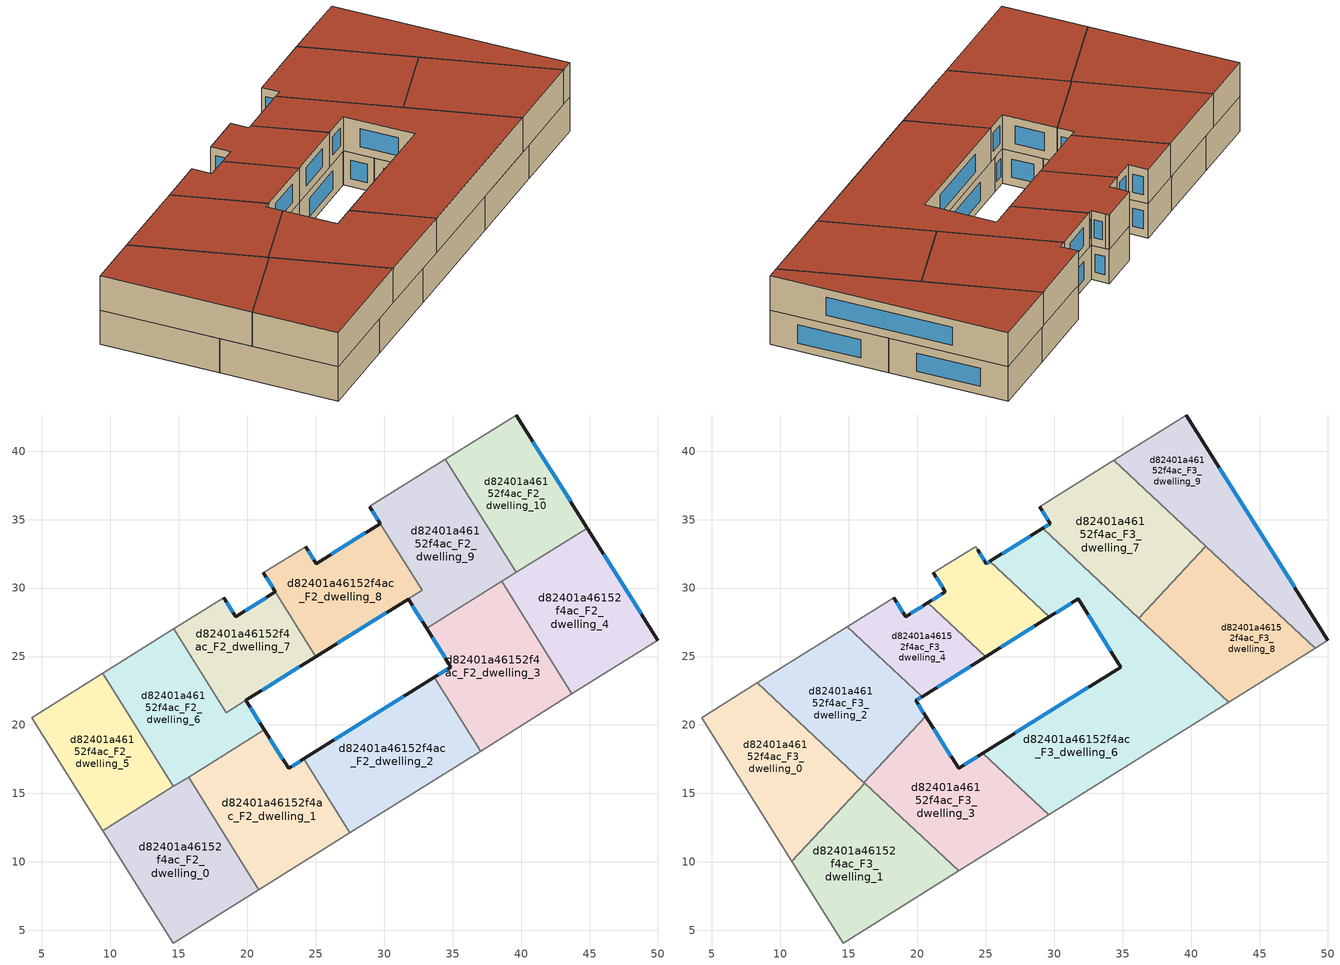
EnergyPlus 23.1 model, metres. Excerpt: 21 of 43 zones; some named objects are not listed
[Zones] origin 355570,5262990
d82401a46152f4ac_F2_dwelling_0
 floor to d82401a46152f4ac_F1_dwelling_0 (EU_floor_Construction): 15.71,16.2 20.84,7.98 14.59,4.08 9.43,12.28 z6
 wall adiabatic (EU_wall_Construction): 9.43,12.28 14.59,4.08 20.84,7.98 z6:9
 wall to d82401a46152f4ac_F2_dwelling_1 (EU_wall_Construction): 20.84,7.98 15.71,16.2 z6:9
 wall to d82401a46152f4ac_F2_dwelling_5 (EU_wall_Construction): 14.61,15.51 9.43,12.28 z6:9
 wall to d82401a46152f4ac_F2_dwelling_6 (EU_wall_Construction): 15.71,16.2 14.61,15.51 z6:9
d82401a46152f4ac_F2_dwelling_1
 floor to d82401a46152f4ac_F1_dwelling_1 (EU_floor_Construction): 24.13,17.52 27.49,12.13 20.84,7.98 15.71,16.2 21.24,19.65 23.02,16.83 z6
 wall outside (EU_wall_Construction): 24.13,17.52 23.02,16.83 21.24,19.65 z6:9
 wall to d82401a46152f4ac_F2_dwelling_2 (EU_wall_Construction): 27.49,12.13 24.13,17.52 z6:9
 wall adiabatic (EU_wall_Construction): 20.84,7.98 27.49,12.13 z6:9
 wall to d82401a46152f4ac_F2_dwelling_6 (EU_wall_Construction): 21.24,19.65 15.71,16.2 z6:9
 window (EU_Window_Construction): 22.6,17.5 21.66,18.99 / 23.87,17.36 23.28,17 z6.7:8.3
d82401a46152f4ac_F2_dwelling_10
 floor to d82401a46152f4ac_F1_dwelling_10 (EU_floor_Construction): 39.65,42.64 44.84,34.39 39.64,31.14 34.47,39.41 z6
 wall outside (EU_wall_Construction): 44.84,34.39 39.65,42.64 z6:9
 wall to d82401a46152f4ac_F2_dwelling_9 (EU_wall_Construction): 34.47,39.41 39.64,31.14 z6:9
 wall adiabatic (EU_wall_Construction): 39.65,42.64 34.47,39.41 z6:9
 wall to d82401a46152f4ac_F2_dwelling_4 (EU_wall_Construction): 39.64,31.14 44.84,34.39 z6:9
 window (EU_Window_Construction): 43.62,36.33 40.87,40.71 z6.7:8.3
d82401a46152f4ac_F2_dwelling_2
 floor to d82401a46152f4ac_F1_dwelling_2 (EU_floor_Construction): 33.68,23.49 37.04,18.1 27.49,12.13 24.13,17.52 z6
 wall outside (EU_wall_Construction): 33.68,23.49 24.13,17.52 z6:9
 wall to d82401a46152f4ac_F2_dwelling_3 (EU_wall_Construction): 37.04,18.1 33.68,23.49 z6:9
 wall adiabatic (EU_wall_Construction): 27.49,12.13 37.04,18.1 z6:9
 window (EU_Window_Construction): 31.43,22.09 26.37,18.92 z6.7:8.3
d82401a46152f4ac_F2_dwelling_3
 floor to d82401a46152f4ac_F1_dwelling_3 (EU_floor_Construction): 38.59,30.48 43.72,22.26 37.04,18.1 33.68,23.49 34.87,24.24 33.1,27.06 z6
 wall outside (EU_wall_Construction): 33.1,27.06 34.87,24.24 33.68,23.49 z6:9
 wall to d82401a46152f4ac_F2_dwelling_4 (EU_wall_Construction): 43.72,22.26 38.59,30.48 z6:9
 wall adiabatic (EU_wall_Construction): 37.04,18.1 43.72,22.26 z6:9
 wall to d82401a46152f4ac_F2_dwelling_9 (EU_wall_Construction): 38.59,30.48 33.1,27.06 z6:9
 window (EU_Window_Construction): 34.59,24.06 33.96,23.66 / 33.52,26.39 34.46,24.9 z6.7:8.3
d82401a46152f4ac_F2_dwelling_4
 floor to d82401a46152f4ac_F1_dwelling_4 (EU_floor_Construction): 44.84,34.39 50,26.19 43.72,22.26 38.59,30.48 z6
 wall outside (EU_wall_Construction): 50,26.19 44.84,34.39 z6:9
 wall adiabatic (EU_wall_Construction): 43.72,22.26 50,26.19 z6:9
 wall to d82401a46152f4ac_F2_dwelling_9 (EU_wall_Construction): 39.64,31.14 38.59,30.48 z6:9
 window (EU_Window_Construction): 48.79,28.11 46.05,32.46 z6.7:8.3
d82401a46152f4ac_F2_dwelling_5
 floor to d82401a46152f4ac_F1_dwelling_5 (EU_floor_Construction): 9.45,23.78 14.61,15.51 9.43,12.28 4.24,20.53 z6
 wall adiabatic (EU_wall_Construction): 9.45,23.78 4.24,20.53 9.43,12.28 z6:9
 wall to d82401a46152f4ac_F2_dwelling_6 (EU_wall_Construction): 14.61,15.51 9.45,23.78 z6:9
d82401a46152f4ac_F2_dwelling_6
 floor to d82401a46152f4ac_F1_dwelling_6 (EU_floor_Construction): 19.9,21.79 21.24,19.65 14.61,15.51 9.45,23.78 14.64,27.02 18.46,20.9 z6
 wall outside (EU_wall_Construction): 21.24,19.65 19.9,21.79 z6:9
 wall adiabatic (EU_wall_Construction): 14.64,27.02 9.45,23.78 z6:9
 wall to d82401a46152f4ac_F2_dwelling_7 (EU_wall_Construction): 19.9,21.79 18.46,20.9 14.64,27.02 z6:9
 window (EU_Window_Construction): 20.93,20.16 20.21,21.29 z6.7:8.3
d82401a46152f4ac_F2_dwelling_7
 floor to d82401a46152f4ac_F1_dwelling_7 (EU_floor_Construction): 22.06,29.72 25.01,24.99 18.46,20.9 14.64,27.02 18.29,29.3 19.16,27.92 z6
 wall outside (EU_wall_Construction): 22.06,29.72 19.16,27.92 18.29,29.3 / 19.89,21.79 25.01,24.99 z6:9
 wall adiabatic (EU_wall_Construction): 18.29,29.3 14.64,27.02 z6:9
 wall to d82401a46152f4ac_F2_dwelling_8 (EU_wall_Construction): 25.01,24.99 22.06,29.72 z6:9
 window (EU_Window_Construction): 18.95,28.24 18.49,28.98 / 21.38,29.3 19.84,28.34 / 21.1,22.54 23.81,24.24 z6.7:8.3
d82401a46152f4ac_F2_dwelling_8
 floor to d82401a46152f4ac_F1_dwelling_8 (EU_floor_Construction): 29.72,34.72 32.77,29.84 25.01,24.99 22.06,29.72 21.18,31.11 24.26,33.04 25.04,31.78 z6
 wall outside (EU_wall_Construction): 25.01,24.99 31.74,29.2 / 21.18,31.11 22.06,29.72 / 29.72,34.72 25.04,31.78 24.26,33.04 z6:9
 wall adiabatic (EU_wall_Construction): 24.26,33.04 21.19,31.12 z6:9
 wall to d82401a46152f4ac_F2_dwelling_9 (EU_wall_Construction): 31.75,29.21 32.77,29.84 29.72,34.72 z6:9
 window (EU_Window_Construction): 26.59,25.98 30.16,28.21 / 21.39,30.79 21.85,30.05 / 24.86,32.08 24.44,32.74 / 28.62,34.03 26.14,32.47 z6.7:8.3
d82401a46152f4ac_F2_dwelling_9
 floor to d82401a46152f4ac_F1_dwelling_9 (EU_floor_Construction): 34.47,39.41 39.64,31.14 33.1,27.06 31.75,29.21 32.77,29.84 29.72,34.72 28.94,35.96 z6
 wall outside (EU_wall_Construction): 28.94,35.96 29.72,34.72 / 31.75,29.21 33.1,27.06 z6:9
 wall adiabatic (EU_wall_Construction): 34.47,39.41 28.95,35.96 z6:9
 window (EU_Window_Construction): 29.12,35.67 29.54,35.01 / 32.07,28.7 32.78,27.56 z6.7:8.3
d82401a46152f4ac_F3_dwelling_0
 floor to d82401a46152f4ac_F2_dwelling_5 (EU_floor_Construction): 12.1,19.53 14.61,15.51 9.43,12.28 4.24,20.53 8.31,23.07 z9
 floor to d82401a46152f4ac_F2_dwelling_0 (EU_floor_Construction): 15.77,16.11 16.06,15.63 10.84,10.04 9.43,12.28 15.69,16.18 z9
 floor to d82401a46152f4ac_F2_dwelling_1 (EU_floor_Construction): 16.11,15.79 16.16,15.74 16.06,15.63 15.77,16.11 z9
 floor to d82401a46152f4ac_F2_dwelling_6 (EU_floor_Construction): 15.69,16.18 14.61,15.51 12.1,19.53 z9
 wall to d82401a46152f4ac_F3_dwelling_1 (EU_wall_Construction): 10.84,10.04 16.16,15.74 z9:12
 wall adiabatic (EU_wall_Construction): 8.31,23.07 4.24,20.53 10.84,10.04 z9:12
 wall to d82401a46152f4ac_F3_dwelling_2 (EU_wall_Construction): 16.11,15.79 8.31,23.07 z9:12
 wall to d82401a46152f4ac_F3_dwelling_3 (EU_wall_Construction): 16.16,15.74 16.11,15.79 z9:12
 roof outside (EU_roof_Construction): 10.84,10.04 16.16,15.74 8.31,23.07 4.24,20.53 z12
d82401a46152f4ac_F3_dwelling_1
 floor to d82401a46152f4ac_F2_dwelling_0 (EU_floor_Construction): 16.06,15.63 20.84,7.98 14.59,4.08 10.84,10.04 z9
 floor to d82401a46152f4ac_F2_dwelling_1 (EU_floor_Construction): 23.02,9.34 20.84,7.98 16.06,15.63 16.16,15.74 z9
 wall adiabatic (EU_wall_Construction): 10.84,10.04 14.59,4.08 23.02,9.34 z9:12
 wall to d82401a46152f4ac_F3_dwelling_3 (EU_wall_Construction): 23.02,9.34 16.16,15.74 z9:12
 roof outside (EU_roof_Construction): 23.02,9.34 16.16,15.74 10.84,10.04 14.59,4.08 z12
d82401a46152f4ac_F3_dwelling_2
 floor to d82401a46152f4ac_F2_dwelling_6 (EU_floor_Construction): 19.9,21.79 20.63,20.63 17.58,17.37 15.69,16.18 12.1,19.53 9.45,23.78 14.64,27.02 18.46,20.9 z9
 floor to d82401a46152f4ac_F2_dwelling_5 (EU_floor_Construction): 9.45,23.78 12.1,19.53 8.31,23.07 z9
 floor to d82401a46152f4ac_F2_dwelling_7 (EU_floor_Construction): 20.35,22.08 18.46,20.9 14.64,27.02 14.89,27.18 z9
 floor to d82401a46152f4ac_F2_dwelling_1 (EU_floor_Construction): 17.58,17.37 16.11,15.79 15.77,16.11 15.71,16.2 z9
 wall outside (EU_wall_Construction): 20.63,20.63 19.9,21.79 20.36,22.08 z9:12
 wall to d82401a46152f4ac_F3_dwelling_3 (EU_wall_Construction): 16.11,15.79 20.63,20.63 z9:12
 wall adiabatic (EU_wall_Construction): 14.89,27.18 8.31,23.07 z9:12
 wall to d82401a46152f4ac_F3_dwelling_4 (EU_wall_Construction): 20.36,22.08 14.89,27.18 z9:12
 window (EU_Window_Construction): 20,21.86 20.25,22.01 / 20.46,20.9 20.07,21.52 z9.7:11.3
 roof outside (EU_roof_Construction): 16.11,15.79 20.63,20.63 19.9,21.79 20.36,22.08 14.89,27.18 8.31,23.07 z12
d82401a46152f4ac_F3_dwelling_3
 floor to d82401a46152f4ac_F2_dwelling_1 (EU_floor_Construction): 24.13,17.52 27.49,12.13 23.02,9.34 16.11,15.79 17.58,17.37 21.24,19.65 23.02,16.83 z9
 floor to d82401a46152f4ac_F2_dwelling_2 (EU_floor_Construction): 29.61,13.45 27.49,12.13 24.13,17.52 24.79,17.94 z9
 floor to d82401a46152f4ac_F2_dwelling_6 (EU_floor_Construction): 20.63,20.63 21.24,19.65 17.58,17.37 z9
 wall outside (EU_wall_Construction): 24.79,17.94 23.02,16.83 20.63,20.63 z9:12
 wall to d82401a46152f4ac_F3_dwelling_6 (EU_wall_Construction): 29.61,13.45 24.79,17.94 z9:12
 wall adiabatic (EU_wall_Construction): 23.02,9.34 29.61,13.45 z9:12
 window (EU_Window_Construction): 22.46,17.73 21.19,19.74 / 24.38,17.68 23.44,17.09 z9.7:11.3
 roof outside (EU_roof_Construction): 29.61,13.45 24.79,17.94 23.02,16.83 20.63,20.63 16.11,15.79 23.02,9.34 z12
d82401a46152f4ac_F3_dwelling_4
 floor to d82401a46152f4ac_F2_dwelling_7 (EU_floor_Construction): 20.78,28.92 25,24.98 20.35,22.08 14.89,27.18 18.29,29.3 19.16,27.92 z9
 wall outside (EU_wall_Construction): 20.36,22.08 25,24.98 / 20.78,28.92 19.16,27.92 18.29,29.3 z9:12
 wall to d82401a46152f4ac_F3_dwelling_5 (EU_wall_Construction): 25,24.98 20.78,28.92 z9:12
 wall adiabatic (EU_wall_Construction): 18.29,29.3 14.89,27.18 z9:12
 window (EU_Window_Construction): 21.45,22.76 23.91,24.3 / 18.95,28.24 18.49,28.98 / 20.4,28.69 19.54,28.15 z9.7:11.3
 roof outside (EU_roof_Construction): 25,24.98 20.78,28.92 19.16,27.92 18.29,29.3 14.89,27.18 20.36,22.08 z12
d82401a46152f4ac_F3_dwelling_5
 floor to d82401a46152f4ac_F2_dwelling_8 (EU_floor_Construction): 25.31,31.95 29.66,27.9 25.01,24.99 21.19,31.12 24.26,33.04 25.04,31.78 z9
 floor to d82401a46152f4ac_F2_dwelling_7 (EU_floor_Construction): 22.06,29.72 25.01,24.99 25,24.98 20.78,28.92 z9
 wall outside (EU_wall_Construction): 25.31,31.95 25.04,31.78 24.41,32.8 / 25,24.98 29.66,27.9 / 21.18,31.11 22.06,29.72 20.78,28.92 z9:12
 wall adiabatic (EU_wall_Construction): 24.41,32.8 24.26,33.04 24.19,33 21.18,31.11 z9:12
 wall to d82401a46152f4ac_F3_dwelling_6 (EU_wall_Construction): 29.66,27.9 25.31,31.95 z9:12
 window (EU_Window_Construction): 24.89,32.02 24.56,32.56 / 25.25,31.91 25.1,31.82 / 26.09,25.67 28.56,27.21 / 21.76,29.54 21.08,29.11 / 21.39,30.79 21.85,30.05 z9.7:11.3
 roof outside (EU_roof_Construction): 29.66,27.9 25.31,31.95 25.04,31.78 24.41,32.8 24.26,33.04 21.18,31.11 22.06,29.72 20.78,28.92 25,24.98 z12
d82401a46152f4ac_F3_dwelling_6
 floor to d82401a46152f4ac_F2_dwelling_2 (EU_floor_Construction): 33.68,23.49 37.04,18.1 29.61,13.45 24.79,17.94 z9
 floor to d82401a46152f4ac_F2_dwelling_3 (EU_floor_Construction): 42.76,21.66 37.04,18.1 33.68,23.49 34.87,24.24 33.1,27.06 35.42,28.51 z9
 floor to d82401a46152f4ac_F2_dwelling_8 (EU_floor_Construction): 31.05,32.59 32.77,29.84 29.66,27.9 25.31,31.95 29.15,34.36 z9
 floor to d82401a46152f4ac_F2_dwelling_9 (EU_floor_Construction): 32.77,29.84 31.05,32.59 35.42,28.51 33.1,27.06 31.75,29.21 z9
 wall outside (EU_wall_Construction): 29.66,27.9 31.75,29.21 34.87,24.24 24.79,17.94 / 29.15,34.36 25.31,31.95 z9:12
 wall adiabatic (EU_wall_Construction): 29.61,13.45 42.76,21.66 z9:12
 wall to d82401a46152f4ac_F3_dwelling_7 (EU_wall_Construction): 36.17,27.81 29.15,34.36 z9:12
 wall to d82401a46152f4ac_F3_dwelling_8 (EU_wall_Construction): 42.76,21.66 36.17,27.81 z9:12
 window (EU_Window_Construction): 32.48,28.04 34.14,25.4 / 30.15,28.2 31.26,28.9 / 28.25,33.79 26.21,32.52 / 32.51,22.76 27.16,19.42 z9.7:11.3
 roof outside (EU_roof_Construction): 42.76,21.66 29.15,34.36 25.31,31.95 29.66,27.9 31.75,29.21 34.87,24.24 24.79,17.94 29.61,13.45 z12
d82401a46152f4ac_F3_dwelling_7
 floor to d82401a46152f4ac_F2_dwelling_9 (EU_floor_Construction): 34.77,38.93 39.49,31.38 38.76,30.59 35.42,28.51 31.05,32.59 28.95,35.96 34.34,39.33 z9
 floor to d82401a46152f4ac_F2_dwelling_3 (EU_floor_Construction): 38.59,30.48 38.62,30.44 36.17,27.81 35.42,28.51 z9
 floor to d82401a46152f4ac_F2_dwelling_10 (EU_floor_Construction): 41.06,33.06 39.49,31.38 34.77,38.93 z9
 floor to d82401a46152f4ac_F2_dwelling_8 (EU_floor_Construction): 29.72,34.72 31.05,32.59 29.15,34.36 z9
 wall outside (EU_wall_Construction): 28.94,35.96 29.72,34.72 29.15,34.36 z9:12
 wall adiabatic (EU_wall_Construction): 34.34,39.33 28.94,35.96 z9:12
 wall to d82401a46152f4ac_F3_dwelling_8 (EU_wall_Construction): 36.17,27.81 41.06,33.06 z9:12
 wall to d82401a46152f4ac_F3_dwelling_9 (EU_wall_Construction): 41.06,33.06 34.34,39.33 z9:12
 window (EU_Window_Construction): 29.12,35.67 29.54,35.01 / 29.59,34.63 29.29,34.44 z9.7:11.3
 roof outside (EU_roof_Construction): 36.17,27.81 41.06,33.06 34.34,39.33 28.94,35.96 29.72,34.72 29.15,34.36 z12
d82401a46152f4ac_F3_dwelling_8
 floor to d82401a46152f4ac_F2_dwelling_3 (EU_floor_Construction): 38.62,30.44 43.72,22.26 42.76,21.66 36.17,27.81 z9
 floor to d82401a46152f4ac_F2_dwelling_4 (EU_floor_Construction): 49.06,25.6 43.72,22.26 38.62,30.44 38.76,30.59 41.72,32.44 z9
 floor to d82401a46152f4ac_F2_dwelling_9 (EU_floor_Construction): 39.49,31.38 39.64,31.14 38.76,30.59 z9
 floor to d82401a46152f4ac_F2_dwelling_10 (EU_floor_Construction): 41.72,32.44 39.64,31.14 39.49,31.38 41.06,33.06 z9
 wall adiabatic (EU_wall_Construction): 42.76,21.66 49.06,25.6 z9:12
 wall to d82401a46152f4ac_F3_dwelling_9 (EU_wall_Construction): 49.06,25.6 41.06,33.06 z9:12
 roof outside (EU_roof_Construction): 49.06,25.6 41.06,33.06 36.17,27.81 42.76,21.66 z12
d82401a46152f4ac_F3_dwelling_9
 floor to d82401a46152f4ac_F2_dwelling_10 (EU_floor_Construction): 39.65,42.64 44.84,34.39 41.72,32.44 34.77,38.93 34.47,39.41 z9
 floor to d82401a46152f4ac_F2_dwelling_9 (EU_floor_Construction): 34.47,39.41 34.77,38.93 34.34,39.33 z9
 floor to d82401a46152f4ac_F2_dwelling_4 (EU_floor_Construction): 44.84,34.39 50,26.19 49.06,25.6 41.72,32.44 z9
 wall outside (EU_wall_Construction): 50,26.19 39.65,42.64 z9:12
 wall adiabatic (EU_wall_Construction): 39.65,42.64 34.34,39.33 / 49.06,25.6 50,26.19 z9:12
 window (EU_Window_Construction): 47.57,30.05 42.08,38.78 z9.7:11.3
 roof outside (EU_roof_Construction): 50,26.19 39.65,42.64 34.34,39.33 49.06,25.6 z12
[Building]
EU S2 Campaign: North Axis=0; Terrain=City; Solar Distribution=FullExterior
[Site:Location]
Budapest.Ferenc.Liszt.Intl.AP: Latitude=47.437; Longitude=19.256; Time Zone=1; Elevation=185
[SizingPeriod:WeatherFileDays]
AnnualSizingPeriod: Begin Month=1; Begin Day of Month=1; End Month=12; End Day of Month=31; Day of Week for Start Day=Monday; Use Weather File Daylight Saving Period=No; Use Weather File Rain and Snow Indicators=No
[MATERIAL]
EU_InternalMass_Material: Roughness=MediumRough; Thickness=0.1; Conductivity=1; Density=1800; Specific Heat=900; Thermal Absorptance=0.9; Solar Absorptance=0.7; Visible Absorptance=0.7
[MATERIAL:NOMASS] Roughness=MediumRough; Thermal Absorptance=0.9; Solar Absorptance=0.7; Visible Absorptance=0.7
Name | Thermal Resistance
EU_wall_NoMass | 0.832559
EU_roof_NoMass | 1.39638
EU_floor_NoMass | 0.872794
[WINDOWMATERIAL:SIMPLEGLAZINGSYSTEM]
EU_Window_SimpleGlazing: UFactor=2.79869; Solar Heat Gain Coefficient=0.75; Visible Transmittance=0.75
[CONSTRUCTION]
EU_wall_Construction: EU_wall_NoMass
EU_roof_Construction: EU_roof_NoMass
EU_floor_Construction: EU_floor_NoMass
EU_Window_Construction: EU_Window_SimpleGlazing
EU_InternalMass_Construction: EU_InternalMass_Material
[ZONE] Type=1; Multiplier=1; Ceiling Height=autocalculate; Floor Area=autocalculate; Part of Total Floor Area=Yes
Name | Volume
d82401a46152f4ac_F2_dwelling_0 | 214.756
d82401a46152f4ac_F3_dwelling_0 | 214.757
d82401a46152f4ac_F2_dwelling_1 | 214.738
d82401a46152f4ac_F3_dwelling_1 | 214.75
d82401a46152f4ac_F2_dwelling_10 | 178.971
d82401a46152f4ac_F2_dwelling_2 | 214.739
d82401a46152f4ac_F3_dwelling_2 | 214.753
d82401a46152f4ac_F2_dwelling_3; d82401a46152f4ac_F2_dwelling_4; d82401a46152f4ac_F3_dwelling_8 | 214.742
d82401a46152f4ac_F3_dwelling_3 | 214.768
d82401a46152f4ac_F3_dwelling_4 | 110.324
d82401a46152f4ac_F2_dwelling_5 | 178.95
d82401a46152f4ac_F3_dwelling_5 | 109.994
d82401a46152f4ac_F2_dwelling_6 | 191.809
d82401a46152f4ac_F3_dwelling_6 | 423.959
d82401a46152f4ac_F2_dwelling_7 | 150.485
d82401a46152f4ac_F3_dwelling_7 | 214.74
d82401a46152f4ac_F2_dwelling_8 | 173.713
d82401a46152f4ac_F2_dwelling_9 | 199.776
d82401a46152f4ac_F3_dwelling_9 | 214.713
[INTERNALMASS] Construction=EU_InternalMass_Construction
Name | Zone or ZoneList | Surface Area
d82401a46152f4ac_F2_dwelling_0_EU_InternalMass | d82401a46152f4ac_F2_dwelling_0 | 71.5852
d82401a46152f4ac_F2_dwelling_1_EU_InternalMass | d82401a46152f4ac_F2_dwelling_1 | 71.5793
d82401a46152f4ac_F2_dwelling_2_EU_InternalMass | d82401a46152f4ac_F2_dwelling_2 | 71.5795
d82401a46152f4ac_F2_dwelling_3_EU_InternalMass | d82401a46152f4ac_F2_dwelling_3 | 71.5807
d82401a46152f4ac_F2_dwelling_4_EU_InternalMass | d82401a46152f4ac_F2_dwelling_4 | 71.5807
d82401a46152f4ac_F2_dwelling_5_EU_InternalMass | d82401a46152f4ac_F2_dwelling_5 | 59.65
d82401a46152f4ac_F2_dwelling_6_EU_InternalMass | d82401a46152f4ac_F2_dwelling_6 | 63.9359
d82401a46152f4ac_F2_dwelling_7_EU_InternalMass | d82401a46152f4ac_F2_dwelling_7 | 50.1804
d82401a46152f4ac_F2_dwelling_8_EU_InternalMass | d82401a46152f4ac_F2_dwelling_8 | 57.8999
d82401a46152f4ac_F2_dwelling_9_EU_InternalMass | d82401a46152f4ac_F2_dwelling_9 | 66.5905
d82401a46152f4ac_F2_dwelling_10_EU_InternalMass | d82401a46152f4ac_F2_dwelling_10 | 59.6568
d82401a46152f4ac_F3_dwelling_0_EU_InternalMass | d82401a46152f4ac_F3_dwelling_0 | 71.5791
d82401a46152f4ac_F3_dwelling_1_EU_InternalMass | d82401a46152f4ac_F3_dwelling_1 | 71.5837
d82401a46152f4ac_F3_dwelling_2_EU_InternalMass | d82401a46152f4ac_F3_dwelling_2 | 71.5863
d82401a46152f4ac_F3_dwelling_3_EU_InternalMass | d82401a46152f4ac_F3_dwelling_3 | 71.5877
d82401a46152f4ac_F3_dwelling_4_EU_InternalMass | d82401a46152f4ac_F3_dwelling_4 | 36.7743
d82401a46152f4ac_F3_dwelling_5_EU_InternalMass | d82401a46152f4ac_F3_dwelling_5 | 36.6638
d82401a46152f4ac_F3_dwelling_6_EU_InternalMass | d82401a46152f4ac_F3_dwelling_6 | 141.314
d82401a46152f4ac_F3_dwelling_7_EU_InternalMass | d82401a46152f4ac_F3_dwelling_7 | 71.577
d82401a46152f4ac_F3_dwelling_8_EU_InternalMass | d82401a46152f4ac_F3_dwelling_8 | 71.5821
d82401a46152f4ac_F3_dwelling_9_EU_InternalMass | d82401a46152f4ac_F3_dwelling_9 | 71.5862
[OTHEREQUIPMENT] Fuel Type=Electricity; Design Level Calculation Method=Watts/Area; Power per Zone Floor Area=1; Fraction Latent=0; Fraction Radiant=0; Fraction Lost=0; Carbon Dioxide Generation Rate=0; EndUse Subcategory=EU_Step8_InternalGains
Name | Zone or ZoneList or Space or SpaceList | Schedule
EU_Step8_InternalGain_d82401a46152f4ac_F2_dwelling_0_f000 | d82401a46152f4ac_F2_dwelling_0 | EU_Step8_GainSchedule_d82401a46152f4ac_F2_dwelling_0_f000
EU_Step8_InternalGain_d82401a46152f4ac_F2_dwelling_1_f000 | d82401a46152f4ac_F2_dwelling_1 | EU_Step8_GainSchedule_d82401a46152f4ac_F2_dwelling_1_f000
EU_Step8_InternalGain_d82401a46152f4ac_F2_dwelling_2_f000 | d82401a46152f4ac_F2_dwelling_2 | EU_Step8_GainSchedule_d82401a46152f4ac_F2_dwelling_2_f000
EU_Step8_InternalGain_d82401a46152f4ac_F2_dwelling_3_f000 | d82401a46152f4ac_F2_dwelling_3 | EU_Step8_GainSchedule_d82401a46152f4ac_F2_dwelling_3_f000
EU_Step8_InternalGain_d82401a46152f4ac_F2_dwelling_4_f000 | d82401a46152f4ac_F2_dwelling_4 | EU_Step8_GainSchedule_d82401a46152f4ac_F2_dwelling_4_f000
EU_Step8_InternalGain_d82401a46152f4ac_F2_dwelling_5_f000 | d82401a46152f4ac_F2_dwelling_5 | EU_Step8_GainSchedule_d82401a46152f4ac_F2_dwelling_5_f000
EU_Step8_InternalGain_d82401a46152f4ac_F2_dwelling_6_f000 | d82401a46152f4ac_F2_dwelling_6 | EU_Step8_GainSchedule_d82401a46152f4ac_F2_dwelling_6_f000
EU_Step8_InternalGain_d82401a46152f4ac_F2_dwelling_7_f000 | d82401a46152f4ac_F2_dwelling_7 | EU_Step8_GainSchedule_d82401a46152f4ac_F2_dwelling_7_f000
EU_Step8_InternalGain_d82401a46152f4ac_F2_dwelling_8_f000 | d82401a46152f4ac_F2_dwelling_8 | EU_Step8_GainSchedule_d82401a46152f4ac_F2_dwelling_8_f000
EU_Step8_InternalGain_d82401a46152f4ac_F2_dwelling_9_f000 | d82401a46152f4ac_F2_dwelling_9 | EU_Step8_GainSchedule_d82401a46152f4ac_F2_dwelling_9_f000
EU_Step8_InternalGain_d82401a46152f4ac_F2_dwelling_10_f000 | d82401a46152f4ac_F2_dwelling_10 | EU_Step8_GainSchedule_d82401a46152f4ac_F2_dwelling_10_f000
EU_Step8_InternalGain_d82401a46152f4ac_F3_dwelling_0_f000 | d82401a46152f4ac_F3_dwelling_0 | EU_Step8_GainSchedule_d82401a46152f4ac_F3_dwelling_0_f000
EU_Step8_InternalGain_d82401a46152f4ac_F3_dwelling_1_f000 | d82401a46152f4ac_F3_dwelling_1 | EU_Step8_GainSchedule_d82401a46152f4ac_F3_dwelling_1_f000
EU_Step8_InternalGain_d82401a46152f4ac_F3_dwelling_2_f000 | d82401a46152f4ac_F3_dwelling_2 | EU_Step8_GainSchedule_d82401a46152f4ac_F3_dwelling_2_f000
EU_Step8_InternalGain_d82401a46152f4ac_F3_dwelling_3_f000 | d82401a46152f4ac_F3_dwelling_3 | EU_Step8_GainSchedule_d82401a46152f4ac_F3_dwelling_3_f000
EU_Step8_InternalGain_d82401a46152f4ac_F3_dwelling_4_f000 | d82401a46152f4ac_F3_dwelling_4 | EU_Step8_GainSchedule_d82401a46152f4ac_F3_dwelling_4_f000
EU_Step8_InternalGain_d82401a46152f4ac_F3_dwelling_5_f000 | d82401a46152f4ac_F3_dwelling_5 | EU_Step8_GainSchedule_d82401a46152f4ac_F3_dwelling_5_f000
EU_Step8_InternalGain_d82401a46152f4ac_F3_dwelling_6_f000 | d82401a46152f4ac_F3_dwelling_6 | EU_Step8_GainSchedule_d82401a46152f4ac_F3_dwelling_6_f000
EU_Step8_InternalGain_d82401a46152f4ac_F3_dwelling_7_f000 | d82401a46152f4ac_F3_dwelling_7 | EU_Step8_GainSchedule_d82401a46152f4ac_F3_dwelling_7_f000
EU_Step8_InternalGain_d82401a46152f4ac_F3_dwelling_8_f000 | d82401a46152f4ac_F3_dwelling_8 | EU_Step8_GainSchedule_d82401a46152f4ac_F3_dwelling_8_f000
EU_Step8_InternalGain_d82401a46152f4ac_F3_dwelling_9_f000 | d82401a46152f4ac_F3_dwelling_9 | EU_Step8_GainSchedule_d82401a46152f4ac_F3_dwelling_9_f000
[ZONEVENTILATION:DESIGNFLOWRATE] Schedule=EU_AlwaysOn; Design Flow Rate Calculation Method=AirChanges/Hour; Air Changes per Hour=0.475469; Ventilation Type=Natural; Fan Pressure Rise=0; Fan Total Efficiency=1; Constant Term Coefficient=1; Temperature Term Coefficient=0; Velocity Term Coefficient=0; Velocity Squared Term Coefficient=0; Minimum Indoor Temperature=-100; Maximum Indoor Temperature=100; Delta Temperature=-100; Minimum Outdoor Temperature=-100; Maximum Outdoor Temperature=100; Maximum Wind Speed=40
Name | Zone or ZoneList or Space or SpaceList
EU_ConstantAir_d82401a46152f4ac_F2_dwelling_0 | d82401a46152f4ac_F2_dwelling_0
EU_ConstantAir_d82401a46152f4ac_F2_dwelling_1 | d82401a46152f4ac_F2_dwelling_1
EU_ConstantAir_d82401a46152f4ac_F2_dwelling_2 | d82401a46152f4ac_F2_dwelling_2
EU_ConstantAir_d82401a46152f4ac_F2_dwelling_3 | d82401a46152f4ac_F2_dwelling_3
EU_ConstantAir_d82401a46152f4ac_F2_dwelling_4 | d82401a46152f4ac_F2_dwelling_4
EU_ConstantAir_d82401a46152f4ac_F2_dwelling_5 | d82401a46152f4ac_F2_dwelling_5
EU_ConstantAir_d82401a46152f4ac_F2_dwelling_6 | d82401a46152f4ac_F2_dwelling_6
EU_ConstantAir_d82401a46152f4ac_F2_dwelling_7 | d82401a46152f4ac_F2_dwelling_7
EU_ConstantAir_d82401a46152f4ac_F2_dwelling_8 | d82401a46152f4ac_F2_dwelling_8
EU_ConstantAir_d82401a46152f4ac_F2_dwelling_9 | d82401a46152f4ac_F2_dwelling_9
EU_ConstantAir_d82401a46152f4ac_F2_dwelling_10 | d82401a46152f4ac_F2_dwelling_10
EU_ConstantAir_d82401a46152f4ac_F3_dwelling_0 | d82401a46152f4ac_F3_dwelling_0
EU_ConstantAir_d82401a46152f4ac_F3_dwelling_1 | d82401a46152f4ac_F3_dwelling_1
EU_ConstantAir_d82401a46152f4ac_F3_dwelling_2 | d82401a46152f4ac_F3_dwelling_2
EU_ConstantAir_d82401a46152f4ac_F3_dwelling_3 | d82401a46152f4ac_F3_dwelling_3
EU_ConstantAir_d82401a46152f4ac_F3_dwelling_4 | d82401a46152f4ac_F3_dwelling_4
EU_ConstantAir_d82401a46152f4ac_F3_dwelling_5 | d82401a46152f4ac_F3_dwelling_5
EU_ConstantAir_d82401a46152f4ac_F3_dwelling_6 | d82401a46152f4ac_F3_dwelling_6
EU_ConstantAir_d82401a46152f4ac_F3_dwelling_7 | d82401a46152f4ac_F3_dwelling_7
EU_ConstantAir_d82401a46152f4ac_F3_dwelling_8 | d82401a46152f4ac_F3_dwelling_8
EU_ConstantAir_d82401a46152f4ac_F3_dwelling_9 | d82401a46152f4ac_F3_dwelling_9
[HVACTEMPLATE:ZONE:IDEALLOADSAIRSYSTEM] System Availability Schedule=EU_AlwaysOn; Maximum Heating Supply Air Temperature=50; Minimum Cooling Supply Air Temperature=13; Maximum Heating Supply Air Humidity Ratio=0.0156; Minimum Cooling Supply Air Humidity Ratio=0.0077; Heating Limit=NoLimit; Cooling Limit=NoLimit; Heating Availability Schedule=EU_AlwaysOn; Cooling Availability Schedule=EU_CoolingOff; Dehumidification Control Type=ConstantSensibleHeatRatio; Cooling Sensible Heat Ratio=0.7; Dehumidification Setpoint=60; Humidification Control Type=None; Humidification Setpoint=30; Outdoor Air Method=None; Outdoor Air Flow Rate per Person=0.00944; Outdoor Air Flow Rate per Zone Floor Area=0; Outdoor Air Flow Rate per Zone=0; Demand Controlled Ventilation Type=None; Outdoor Air Economizer Type=NoEconomizer; Heat Recovery Type=None; Sensible Heat Recovery Effectiveness=0.7; Latent Heat Recovery Effectiveness=0.65
Name | Template Thermostat
d82401a46152f4ac_F2_dwelling_0 | EU_HeatOnly_d82401a46152f4ac_F2_dwelling_0
d82401a46152f4ac_F2_dwelling_1 | EU_HeatOnly_d82401a46152f4ac_F2_dwelling_1
d82401a46152f4ac_F2_dwelling_2 | EU_HeatOnly_d82401a46152f4ac_F2_dwelling_2
d82401a46152f4ac_F2_dwelling_3 | EU_HeatOnly_d82401a46152f4ac_F2_dwelling_3
d82401a46152f4ac_F2_dwelling_4 | EU_HeatOnly_d82401a46152f4ac_F2_dwelling_4
d82401a46152f4ac_F2_dwelling_5 | EU_HeatOnly_d82401a46152f4ac_F2_dwelling_5
d82401a46152f4ac_F2_dwelling_6 | EU_HeatOnly_d82401a46152f4ac_F2_dwelling_6
d82401a46152f4ac_F2_dwelling_7 | EU_HeatOnly_d82401a46152f4ac_F2_dwelling_7
d82401a46152f4ac_F2_dwelling_8 | EU_HeatOnly_d82401a46152f4ac_F2_dwelling_8
d82401a46152f4ac_F2_dwelling_9 | EU_HeatOnly_d82401a46152f4ac_F2_dwelling_9
d82401a46152f4ac_F2_dwelling_10 | EU_HeatOnly_d82401a46152f4ac_F2_dwelling_10
d82401a46152f4ac_F3_dwelling_0 | EU_HeatOnly_d82401a46152f4ac_F3_dwelling_0
d82401a46152f4ac_F3_dwelling_1 | EU_HeatOnly_d82401a46152f4ac_F3_dwelling_1
d82401a46152f4ac_F3_dwelling_2 | EU_HeatOnly_d82401a46152f4ac_F3_dwelling_2
d82401a46152f4ac_F3_dwelling_3 | EU_HeatOnly_d82401a46152f4ac_F3_dwelling_3
d82401a46152f4ac_F3_dwelling_4 | EU_HeatOnly_d82401a46152f4ac_F3_dwelling_4
d82401a46152f4ac_F3_dwelling_5 | EU_HeatOnly_d82401a46152f4ac_F3_dwelling_5
d82401a46152f4ac_F3_dwelling_6 | EU_HeatOnly_d82401a46152f4ac_F3_dwelling_6
d82401a46152f4ac_F3_dwelling_7 | EU_HeatOnly_d82401a46152f4ac_F3_dwelling_7
d82401a46152f4ac_F3_dwelling_8 | EU_HeatOnly_d82401a46152f4ac_F3_dwelling_8
d82401a46152f4ac_F3_dwelling_9 | EU_HeatOnly_d82401a46152f4ac_F3_dwelling_9
[SIZING:ZONE] Zone Cooling Design Supply Air Temperature Input Method=SupplyAirTemperature; Zone Cooling Design Supply Air Temperature=13; Zone Heating Design Supply Air Temperature Input Method=SupplyAirTemperature; Zone Heating Design Supply Air Temperature=50; Zone Cooling Design Supply Air Humidity Ratio=0.008; Zone Heating Design Supply Air Humidity Ratio=0.008; Cooling Design Air Flow Method=DesignDay; Cooling Design Air Flow Rate=0; Cooling Minimum Air Flow per Zone Floor Area=0.000762; Cooling Minimum Air Flow=0; Cooling Minimum Air Flow Fraction=0.2; Heating Design Air Flow Method=DesignDay; Heating Design Air Flow Rate=0; Heating Maximum Air Flow per Zone Floor Area=0.002032; Heating Maximum Air Flow=0.141576; Heating Maximum Air Flow Fraction=0.3; Account for Dedicated Outdoor Air System=No; Dedicated Outdoor Air System Control Strategy=NeutralSupplyAir; Dedicated Outdoor Air Low Setpoint Temperature for Design=autosize; Dedicated Outdoor Air High Setpoint Temperature for Design=autosize; Zone Load Sizing Method=Sensible Load Only No Latent Load; Zone Latent Cooling Design Supply Air Humidity Ratio Input Method=HumidityRatioDifference; Zone Cooling Design Supply Air Humidity Ratio Difference=0.005; Zone Latent Heating Design Supply Air Humidity Ratio Input Method=HumidityRatioDifference; Zone Humidification Design Supply Air Humidity Ratio Difference=0.005
d82401a46152f4ac_F2_dwelling_0; d82401a46152f4ac_F2_dwelling_1; d82401a46152f4ac_F2_dwelling_2; d82401a46152f4ac_F2_dwelling_3; d82401a46152f4ac_F2_dwelling_4; d82401a46152f4ac_F2_dwelling_5; d82401a46152f4ac_F2_dwelling_6; d82401a46152f4ac_F2_dwelling_7; d82401a46152f4ac_F2_dwelling_8; d82401a46152f4ac_F2_dwelling_9; d82401a46152f4ac_F2_dwelling_10; d82401a46152f4ac_F3_dwelling_0; d82401a46152f4ac_F3_dwelling_1; d82401a46152f4ac_F3_dwelling_2; d82401a46152f4ac_F3_dwelling_3; d82401a46152f4ac_F3_dwelling_4; d82401a46152f4ac_F3_dwelling_5; d82401a46152f4ac_F3_dwelling_6; d82401a46152f4ac_F3_dwelling_7; d82401a46152f4ac_F3_dwelling_8; d82401a46152f4ac_F3_dwelling_9
[SCHEDULE:CONSTANT]
Name | Hourly Value
EU_AlwaysOn | 1
EU_CoolingOff | 0
[SCHEDULE:FILE] Column Number=1; Rows to Skip at Top=0; Number of Hours of Data=8760; Column Separator=Comma; Interpolate to Timestep=No; Minutes per Item=60; Adjust Schedule for Daylight Savings=Yes
Name | File
EU_Step8_GainSchedule_d82401a46152f4ac_F2_dwelling_0_f000 | ../../schedules/d82401a46152f4ac/d82401a46152f4ac_F2_dwelling_0_f000_gain.csv
EU_Step8_GainSchedule_d82401a46152f4ac_F2_dwelling_1_f000 | ../../schedules/d82401a46152f4ac/d82401a46152f4ac_F2_dwelling_1_f000_gain.csv
EU_Step8_GainSchedule_d82401a46152f4ac_F2_dwelling_2_f000 | ../../schedules/d82401a46152f4ac/d82401a46152f4ac_F2_dwelling_2_f000_gain.csv
EU_Step8_GainSchedule_d82401a46152f4ac_F2_dwelling_3_f000 | ../../schedules/d82401a46152f4ac/d82401a46152f4ac_F2_dwelling_3_f000_gain.csv
EU_Step8_GainSchedule_d82401a46152f4ac_F2_dwelling_4_f000 | ../../schedules/d82401a46152f4ac/d82401a46152f4ac_F2_dwelling_4_f000_gain.csv
EU_Step8_GainSchedule_d82401a46152f4ac_F2_dwelling_5_f000 | ../../schedules/d82401a46152f4ac/d82401a46152f4ac_F2_dwelling_5_f000_gain.csv
EU_Step8_GainSchedule_d82401a46152f4ac_F2_dwelling_6_f000 | ../../schedules/d82401a46152f4ac/d82401a46152f4ac_F2_dwelling_6_f000_gain.csv
EU_Step8_GainSchedule_d82401a46152f4ac_F2_dwelling_7_f000 | ../../schedules/d82401a46152f4ac/d82401a46152f4ac_F2_dwelling_7_f000_gain.csv
EU_Step8_GainSchedule_d82401a46152f4ac_F2_dwelling_8_f000 | ../../schedules/d82401a46152f4ac/d82401a46152f4ac_F2_dwelling_8_f000_gain.csv
EU_Step8_GainSchedule_d82401a46152f4ac_F2_dwelling_9_f000 | ../../schedules/d82401a46152f4ac/d82401a46152f4ac_F2_dwelling_9_f000_gain.csv
EU_Step8_GainSchedule_d82401a46152f4ac_F2_dwelling_10_f000 | ../../schedules/d82401a46152f4ac/d82401a46152f4ac_F2_dwelling_10_f000_gain.csv
EU_Step8_GainSchedule_d82401a46152f4ac_F3_dwelling_0_f000 | ../../schedules/d82401a46152f4ac/d82401a46152f4ac_F3_dwelling_0_f000_gain.csv
EU_Step8_GainSchedule_d82401a46152f4ac_F3_dwelling_1_f000 | ../../schedules/d82401a46152f4ac/d82401a46152f4ac_F3_dwelling_1_f000_gain.csv
EU_Step8_GainSchedule_d82401a46152f4ac_F3_dwelling_2_f000 | ../../schedules/d82401a46152f4ac/d82401a46152f4ac_F3_dwelling_2_f000_gain.csv
EU_Step8_GainSchedule_d82401a46152f4ac_F3_dwelling_3_f000 | ../../schedules/d82401a46152f4ac/d82401a46152f4ac_F3_dwelling_3_f000_gain.csv
EU_Step8_GainSchedule_d82401a46152f4ac_F3_dwelling_4_f000 | ../../schedules/d82401a46152f4ac/d82401a46152f4ac_F3_dwelling_4_f000_gain.csv
EU_Step8_GainSchedule_d82401a46152f4ac_F3_dwelling_5_f000 | ../../schedules/d82401a46152f4ac/d82401a46152f4ac_F3_dwelling_5_f000_gain.csv
EU_Step8_GainSchedule_d82401a46152f4ac_F3_dwelling_6_f000 | ../../schedules/d82401a46152f4ac/d82401a46152f4ac_F3_dwelling_6_f000_gain.csv
EU_Step8_GainSchedule_d82401a46152f4ac_F3_dwelling_7_f000 | ../../schedules/d82401a46152f4ac/d82401a46152f4ac_F3_dwelling_7_f000_gain.csv
EU_Step8_GainSchedule_d82401a46152f4ac_F3_dwelling_8_f000 | ../../schedules/d82401a46152f4ac/d82401a46152f4ac_F3_dwelling_8_f000_gain.csv
EU_Step8_GainSchedule_d82401a46152f4ac_F3_dwelling_9_f000 | ../../schedules/d82401a46152f4ac/d82401a46152f4ac_F3_dwelling_9_f000_gain.csv
